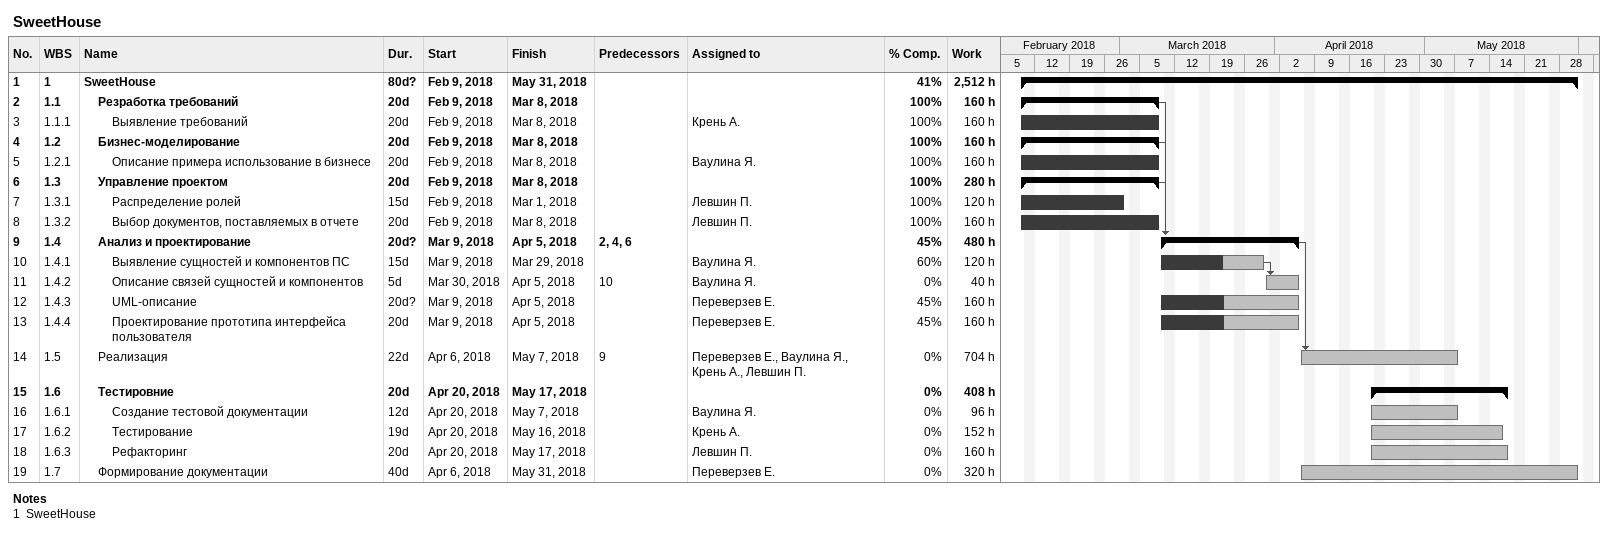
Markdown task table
SweetHouse

| ID | WBS | Task | Duration | Start | Finish | Predecessors | Resources | % complete | Work (h) |
|---|---|---|---|---|---|---|---|---|---|
| 1 | 1 | **SweetHouse** | 80d? | 2018-02-09 | 2018-05-31 |  |  | 41 | 2512 |
| 2 | 1.1 | **Резработка требований** | 20d | 2018-02-09 | 2018-03-08 |  |  | 100 | 160 |
| 3 | 1.1.1 | Выявление требований | 20d | 2018-02-09 | 2018-03-08 |  | Крень А. | 100 | 160 |
| 4 | 1.2 | **Бизнес-моделирование** | 20d | 2018-02-09 | 2018-03-08 |  |  | 100 | 160 |
| 5 | 1.2.1 | Описание примера использование в бизнесе | 20d | 2018-02-09 | 2018-03-08 |  | Ваулина Я. | 100 | 160 |
| 6 | 1.3 | **Управление проектом** | 20d | 2018-02-09 | 2018-03-08 |  |  | 100 | 280 |
| 7 | 1.3.1 | Распределение ролей | 15d | 2018-02-09 | 2018-03-01 |  | Левшин П. | 100 | 120 |
| 8 | 1.3.2 | Выбор документов, поставляемых в отчете | 20d | 2018-02-09 | 2018-03-08 |  | Левшин П. | 100 | 160 |
| 9 | 1.4 | **Анализ и проектирование** | 20d? | 2018-03-09 | 2018-04-05 | 2, 4, 6 |  | 45 | 480 |
| 10 | 1.4.1 | Выявление сущностей и компонентов ПС | 15d | 2018-03-09 | 2018-03-29 |  | Ваулина Я. | 60 | 120 |
| 11 | 1.4.2 | Описание связей сущностей и компонентов | 5d | 2018-03-30 | 2018-04-05 | 10 | Ваулина Я. | 0 | 40 |
| 12 | 1.4.3 | UML-описание | 20d? | 2018-03-09 | 2018-04-05 |  | Переверзев Е. | 45 | 160 |
| 13 | 1.4.4 | Проектирование прототипа интерфейса пользователя | 20d | 2018-03-09 | 2018-04-05 |  | Переверзев Е. | 45 | 160 |
| 14 | 1.5 | Реализация | 22d | 2018-04-06 | 2018-05-07 | 9 | Переверзев Е., Ваулина Я., Крень А., Левшин П. | 0 | 704 |
| 15 | 1.6 | **Тестировние** | 20d | 2018-04-20 | 2018-05-17 |  |  | 0 | 408 |
| 16 | 1.6.1 | Создание тестовой документации | 12d | 2018-04-20 | 2018-05-07 |  | Ваулина Я. | 0 | 96 |
| 17 | 1.6.2 | Тестирование | 19d | 2018-04-20 | 2018-05-16 |  | Крень А. | 0 | 152 |
| 18 | 1.6.3 | Рефакторинг | 20d | 2018-04-20 | 2018-05-17 |  | Левшин П. | 0 | 160 |
| 19 | 1.7 | Формирование документации | 40d | 2018-04-06 | 2018-05-31 |  | Переверзев Е. | 0 | 320 |

Notes
- 1: SweetHouse
